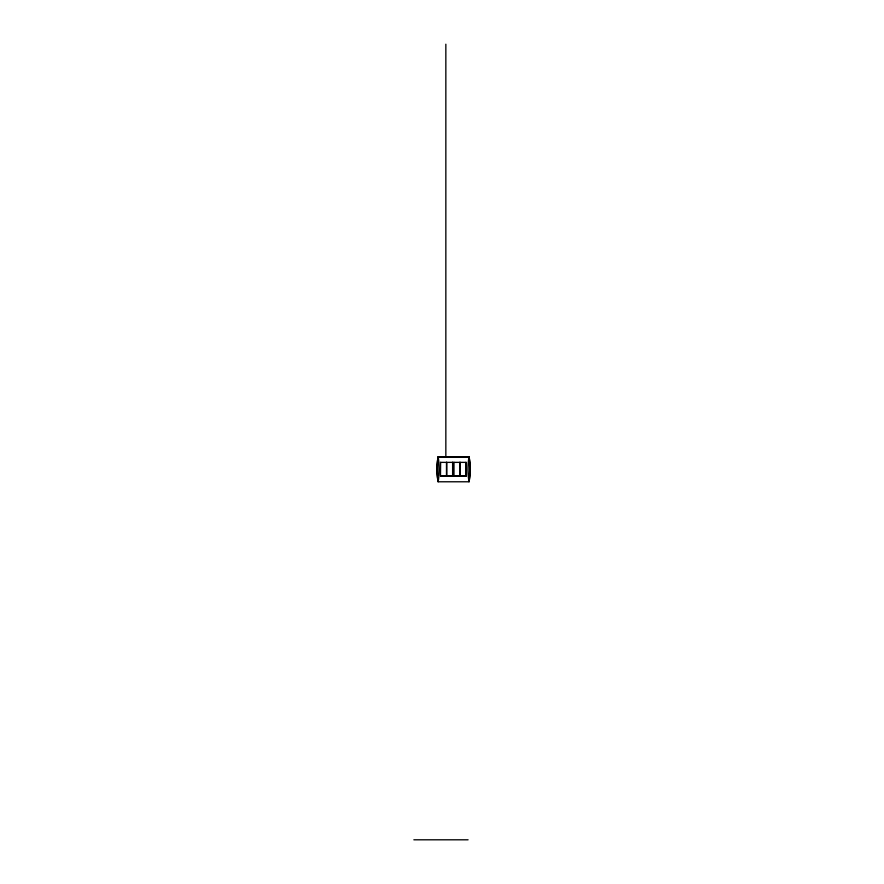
<?xml version="1.0" encoding="UTF-8"?>
<svg xmlns="http://www.w3.org/2000/svg" width="884" height="884" viewBox="0 0 884 884"><rect width="100%" height="100%" fill="white"/><g stroke="black" fill="none" stroke-linecap="round" stroke-linejoin="round"><path stroke-width="1.33" d="M438.641 457.348L468.52 457.348M440.486 462.365L466.177 462.365L466.177 476.144L440.486 476.144L440.63 462.332M440.63 475.758L446.486 475.758M446.752 475.758L452.619 475.758M453.989 475.758L459.846 475.758M460.111 475.758L465.978 475.758M440.63 475.968L446.486 475.968L446.486 462.332M453.989 475.968L459.846 475.968L459.846 462.332M413.856 839.8L468.089 839.8M465.978 462.332L465.978 475.968L460.111 475.968L460.111 462.332M453.989 462.332L453.989 476.144M452.752 462.365L452.752 476.144M452.619 462.332L452.619 475.968L446.752 475.968L446.752 462.332M445.845 44.2L445.845 456.929M469.039 460.951A71.516 71.516 0 0 1 469.039 477.559M437.911 475.481A71.516 71.516 0 0 1 437.911 463.017M438.453 479.703L438.11 481.78L469.05 481.78A51.858 36.808 -90 0 0 469.061 456.719L438.11 456.719A51.858 36.808 90 0 0 438.099 481.78A72.145 72.145 0 0 1 438.11 456.719L438.453 458.796A51.272 36.388 -90 0 1 438.453 479.714M469.05 456.719L468.708 458.796A51.272 36.388 -90 0 0 468.708 479.714L469.05 481.78A72.145 72.145 0 0 0 469.05 456.719"/></g></svg>
